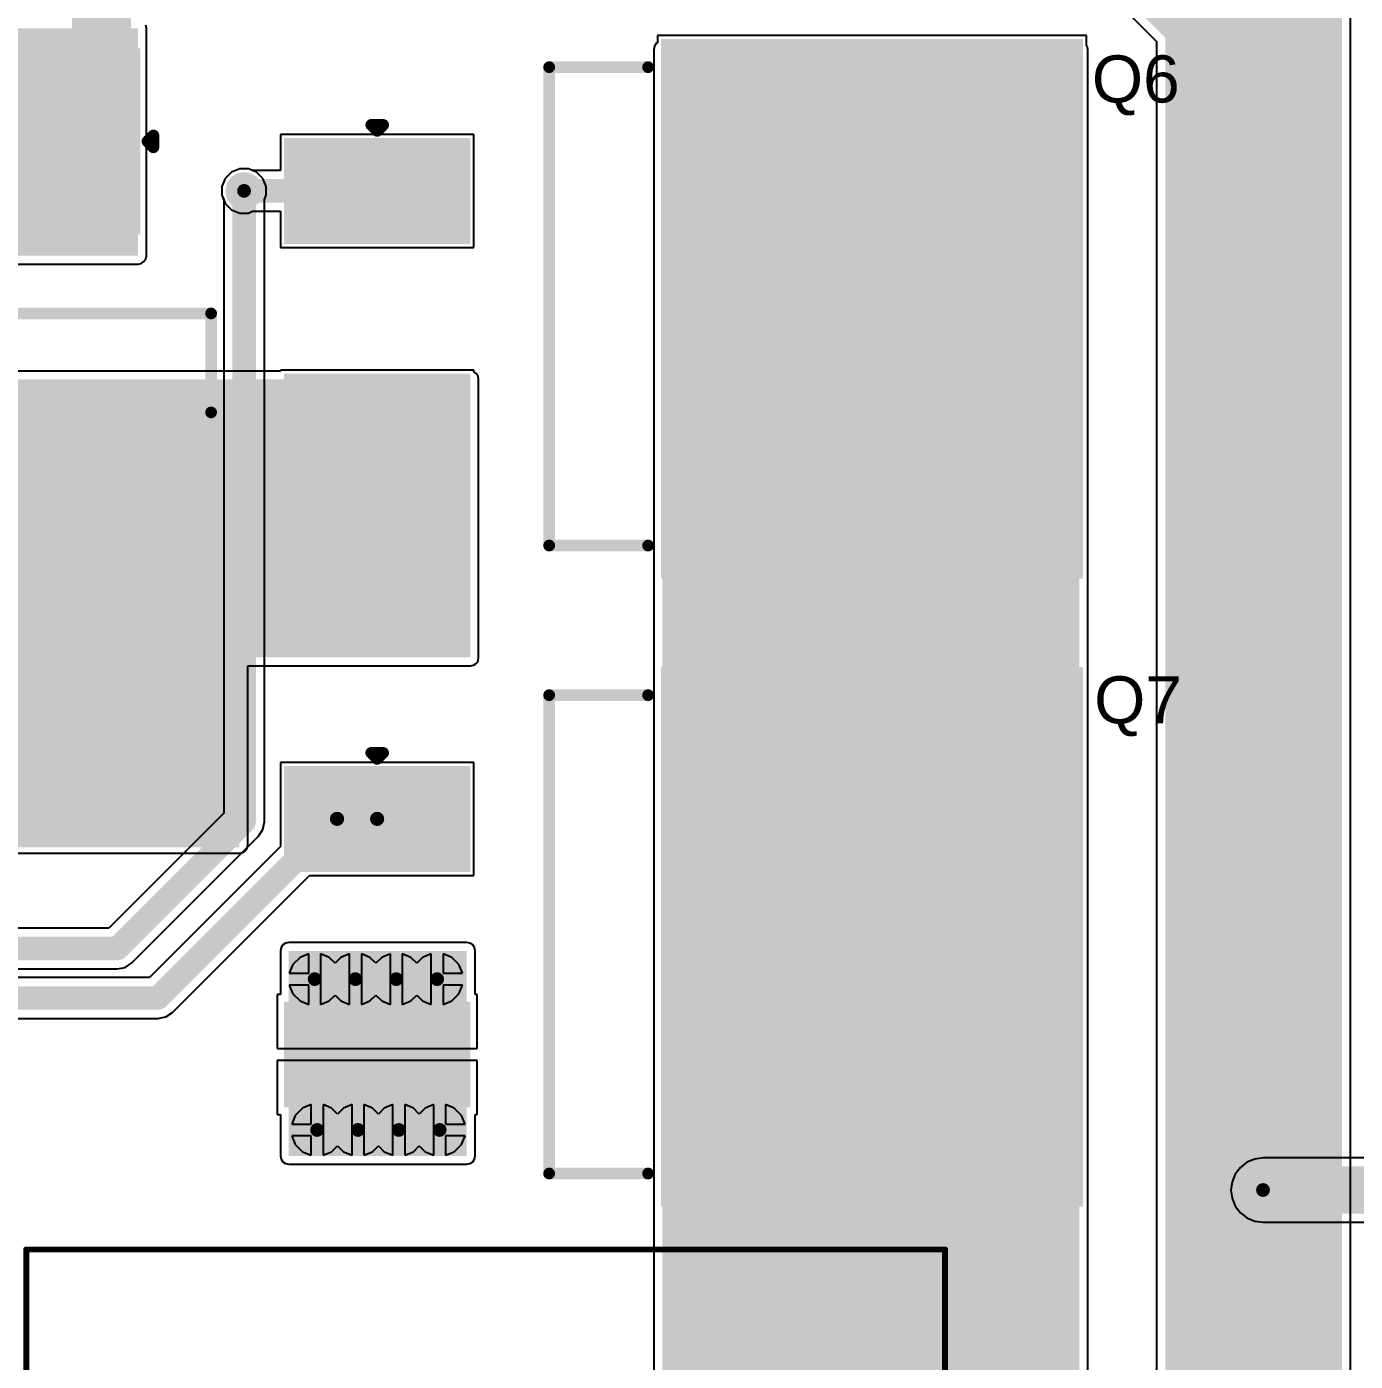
# Model space of a CAD drawing. Header units: millimetres. Extents: x -11 to 156, y -11 to 109.
# Drawn here: x 22.29 to 50.94, y 39.59 to 68.36 of the extents above; entities that cross this region are included whole.
import ezdxf

# ---------------------------------------------------------------- set-up
doc = ezdxf.new("R2010")
doc.units = ezdxf.units.MM
for name, color, linetype in [('BottomLayer', 5, 'Continuous'), ('BottomSolder', 6, 'Continuous'), ('TopLayer', 1, 'Continuous'), ('TopOverlay', 2, 'Continuous'), ('TopPaste', 8, 'Continuous'), ('TopSolder', 216, 'Continuous'), ('ViaHoleLayer', 16, 'Continuous')]:
    doc.layers.add(name, color=color, linetype=linetype)
doc.styles.add('Arial', font='', dxfattribs={"height": 0.2})
doc.styles.get('Arial').set_extended_font_data('Arial')

# ---------------------------------------------------------------- blocks, each defined once
blk = doc.blocks.new('STB55NF06T4_58')
at = {"layer": 'TopLayer'}
for points in [[(-5.715, 9.78), (5.715, 9.78), (5.715, 0.89), (-5.715, 0.89)], [(-3.58, -3.43), (-1.5, -3.43), (-1.5, -7.24), (-3.58, -7.24)], [(1.5, -3.43), (3.58, -3.43), (3.58, -7.24), (1.5, -7.24)]]:
    blk.add_hatch(color=1, dxfattribs=at).paths.add_polyline_path(points)
at = {"layer": 'TopPaste'}
for points in [[(-5.715, 9.78), (5.715, 9.78), (5.715, 0.89), (-5.715, 0.89)], [(-3.58, -3.43), (-1.5, -3.43), (-1.5, -7.24), (-3.58, -7.24)], [(1.5, -3.43), (3.58, -3.43), (3.58, -7.24), (1.5, -7.24)]]:
    blk.add_hatch(color=8, dxfattribs=at).paths.add_polyline_path(points)
at = {"layer": 'TopSolder'}
for points in [[(-5.817, 9.882), (5.817, 9.882), (5.817, 0.788), (-5.817, 0.788)], [(-3.682, -3.328), (-1.398, -3.328), (-1.398, -7.342), (-3.682, -7.342)], [(1.398, -3.328), (3.682, -3.328), (3.682, -7.342), (1.398, -7.342)]]:
    blk.add_hatch(color=216, dxfattribs=at).paths.add_polyline_path(points)
at = {"layer": 'TopOverlay', "const_width": 0.254}
for points in [[(-5.207, -1.626), (-5.207, 0.508)], [(5.105, -1.626), (5.105, 0.508)], [(5.105, -1.626), (-5.207, -1.626)], [(-3.835, -5.334), (-3.962, -5.207)], [(-3.962, -5.461), (-3.962, -5.207)], [(-3.962, -5.461), (-3.835, -5.334)]]:
    blk.add_lwpolyline(points, dxfattribs=at)
at = {"layer": 'TopOverlay', "const_width": 0.127}
for points in [[(-5.27, 0.508, 1), (-5.144, 0.508, 1)], [(5.042, 0.508, 1), (5.169, 0.508, 1)], [(-5.27, -1.626, 1), (-5.144, -1.626, 1)], [(-5.27, -1.626, 1), (-5.144, -1.626, 1)], [(5.042, -1.626, 1), (5.169, -1.626, 1)], [(5.042, -1.626, 1), (5.169, -1.626, 1)], [(-4.026, -5.207, 1), (-3.899, -5.207, 1)], [(-4.026, -5.207, 1), (-3.899, -5.207, 1)], [(-4.026, -5.461, 1), (-3.899, -5.461, 1)], [(-4.026, -5.461, 1), (-3.899, -5.461, 1)], [(-3.899, -5.334, 1), (-3.772, -5.334, 1)], [(-3.899, -5.334, 1), (-3.772, -5.334, 1)]]:
    blk.add_lwpolyline(points, format="xyb", close=True, dxfattribs=at)
blk = doc.blocks.new('D2P____59')
at = {"layer": 'TopLayer'}
for points in [[(-5.715, 9.78), (5.715, 9.78), (5.715, 0.89), (-5.715, 0.89)], [(-3.58, -3.43), (-1.5, -3.43), (-1.5, -7.24), (-3.58, -7.24)], [(1.5, -3.43), (3.58, -3.43), (3.58, -7.24), (1.5, -7.24)]]:
    blk.add_hatch(color=1, dxfattribs=at).paths.add_polyline_path(points)
at = {"layer": 'TopPaste'}
for points in [[(-5.715, 9.78), (5.715, 9.78), (5.715, 0.89), (-5.715, 0.89)], [(-3.58, -3.43), (-1.5, -3.43), (-1.5, -7.24), (-3.58, -7.24)], [(1.5, -3.43), (3.58, -3.43), (3.58, -7.24), (1.5, -7.24)]]:
    blk.add_hatch(color=8, dxfattribs=at).paths.add_polyline_path(points)
at = {"layer": 'TopSolder'}
for points in [[(-5.817, 9.882), (5.817, 9.882), (5.817, 0.788), (-5.817, 0.788)], [(-3.682, -3.328), (-1.398, -3.328), (-1.398, -7.342), (-3.682, -7.342)], [(1.398, -3.328), (3.682, -3.328), (3.682, -7.342), (1.398, -7.342)]]:
    blk.add_hatch(color=216, dxfattribs=at).paths.add_polyline_path(points)
at = {"layer": 'TopOverlay', "const_width": 0.254}
for points in [[(-5.207, -1.626), (-5.207, 0.508)], [(5.105, -1.626), (5.105, 0.508)], [(5.105, -1.626), (-5.207, -1.626)], [(-3.962, -5.461), (-3.962, -5.207)], [(-3.835, -5.334), (-3.962, -5.207)], [(-3.962, -5.461), (-3.835, -5.334)]]:
    blk.add_lwpolyline(points, dxfattribs=at)
at = {"layer": 'TopOverlay', "const_width": 0.127}
for points in [[(-5.27, 0.508, 1), (-5.144, 0.508, 1)], [(5.042, 0.508, 1), (5.169, 0.508, 1)], [(-5.27, -1.626, 1), (-5.144, -1.626, 1)], [(-5.27, -1.626, 1), (-5.144, -1.626, 1)], [(5.042, -1.626, 1), (5.169, -1.626, 1)], [(5.042, -1.626, 1), (5.169, -1.626, 1)], [(-4.026, -5.207, 1), (-3.899, -5.207, 1)], [(-4.026, -5.207, 1), (-3.899, -5.207, 1)], [(-4.026, -5.461, 1), (-3.899, -5.461, 1)], [(-4.026, -5.461, 1), (-3.899, -5.461, 1)], [(-3.899, -5.334, 1), (-3.772, -5.334, 1)], [(-3.899, -5.334, 1), (-3.772, -5.334, 1)]]:
    blk.add_lwpolyline(points, format="xyb", close=True, dxfattribs=at)
blk = doc.blocks.new('THC2818_4R7M_65')
at = {"layer": 'TopOverlay', "const_width": 0.127}
for points in [[(-8.116, 12.016), (-13.958, 12.016)], [(-13.958, -7.796), (-13.958, 12.016)], [(13.982, -7.796), (-13.958, -7.796)]]:
    blk.add_lwpolyline(points, dxfattribs=at)
at = {"layer": 'TopOverlay', "const_width": 0.0635}
for points in [[(-13.99, 12.016, 1), (-13.926, 12.016, 1)], [(-13.99, 12.016, 1), (-13.926, 12.016, 1)], [(-13.99, -7.796, 1), (-13.926, -7.796, 1)], [(-13.99, -7.796, 1), (-13.926, -7.796, 1)]]:
    blk.add_lwpolyline(points, format="xyb", close=True, dxfattribs=at)
blk = doc.blocks.new('VS_48CTQ060S_M3_91')
at = {"layer": 'TopLayer'}
for points in [[(-5.715, 9.78), (5.715, 9.78), (5.715, 0.89), (-5.715, 0.89)], [(-3.58, -3.43), (-1.5, -3.43), (-1.5, -7.24), (-3.58, -7.24)], [(1.5, -3.43), (3.58, -3.43), (3.58, -7.24), (1.5, -7.24)]]:
    blk.add_hatch(color=1, dxfattribs=at).paths.add_polyline_path(points)
at = {"layer": 'TopPaste'}
for points in [[(-5.715, 9.78), (5.715, 9.78), (5.715, 0.89), (-5.715, 0.89)], [(-3.58, -3.43), (-1.5, -3.43), (-1.5, -7.24), (-3.58, -7.24)], [(1.5, -3.43), (3.58, -3.43), (3.58, -7.24), (1.5, -7.24)]]:
    blk.add_hatch(color=8, dxfattribs=at).paths.add_polyline_path(points)
at = {"layer": 'TopSolder'}
for points in [[(-5.817, 9.882), (5.817, 9.882), (5.817, 0.788), (-5.817, 0.788)], [(-3.682, -3.328), (-1.398, -3.328), (-1.398, -7.342), (-3.682, -7.342)], [(1.398, -3.328), (3.682, -3.328), (3.682, -7.342), (1.398, -7.342)]]:
    blk.add_hatch(color=216, dxfattribs=at).paths.add_polyline_path(points)
at = {"layer": 'TopOverlay', "const_width": 0.254}
for points in [[(-5.207, 0.508), (-5.207, -1.626)], [(5.105, 0.508), (5.105, -1.626)], [(5.105, -1.626), (-5.207, -1.626)], [(-3.835, -5.334), (-3.962, -5.207)], [(-3.962, -5.207), (-3.962, -5.461)], [(-3.835, -5.334), (-3.962, -5.461)]]:
    blk.add_lwpolyline(points, dxfattribs=at)
at = {"layer": 'TopOverlay', "const_width": 0.127}
for points in [[(-5.27, 0.508, 1), (-5.144, 0.508, 1)], [(5.042, 0.508, 1), (5.169, 0.508, 1)], [(-5.27, -1.626, 1), (-5.144, -1.626, 1)], [(-5.27, -1.626, 1), (-5.144, -1.626, 1)], [(5.042, -1.626, 1), (5.169, -1.626, 1)], [(5.042, -1.626, 1), (5.169, -1.626, 1)], [(-4.026, -5.207, 1), (-3.899, -5.207, 1)], [(-4.026, -5.207, 1), (-3.899, -5.207, 1)], [(-4.026, -5.461, 1), (-3.899, -5.461, 1)], [(-4.026, -5.461, 1), (-3.899, -5.461, 1)], [(-3.899, -5.334, 1), (-3.772, -5.334, 1)], [(-3.899, -5.334, 1), (-3.772, -5.334, 1)]]:
    blk.add_lwpolyline(points, format="xyb", close=True, dxfattribs=at)

msp = doc.modelspace()

# ---------------------------------------------------------------- hatches: boundary and pattern name
at = {"layer": 'BottomLayer'}
h = msp.add_hatch(color=5, dxfattribs=at)
edge = h.paths.add_edge_path()
edge.add_arc((26.975, 64.821), 0.3, 0, 360)
h = msp.add_hatch(color=5, dxfattribs=at)
edge = h.paths.add_edge_path()
edge.add_arc((28.496, 47.828), 0.3, 0, 360)
h = msp.add_hatch(color=5, dxfattribs=at)
edge = h.paths.add_edge_path()
edge.add_arc((29.377, 47.828), 0.3, 0, 360)
h = msp.add_hatch(color=5, dxfattribs=at)
edge = h.paths.add_edge_path()
edge.add_arc((30.257, 47.828), 0.3, 0, 360)
h = msp.add_hatch(color=5, dxfattribs=at)
edge = h.paths.add_edge_path()
edge.add_arc((31.138, 47.828), 0.3, 0, 360)
h = msp.add_hatch(color=5, dxfattribs=at)
edge = h.paths.add_edge_path()
edge.add_arc((28.55, 44.577), 0.3, 0, 360)
h = msp.add_hatch(color=5, dxfattribs=at)
edge = h.paths.add_edge_path()
edge.add_arc((29.431, 44.577), 0.3, 0, 360)
h = msp.add_hatch(color=5, dxfattribs=at)
edge = h.paths.add_edge_path()
edge.add_arc((30.311, 44.577), 0.3, 0, 360)
h = msp.add_hatch(color=5, dxfattribs=at)
edge = h.paths.add_edge_path()
edge.add_arc((31.192, 44.577), 0.3, 0, 360)
h = msp.add_hatch(color=5, dxfattribs=at)
edge = h.paths.add_edge_path()
edge.add_arc((48.946, 43.282), 0.3, 0, 360)
at = {"layer": 'BottomSolder'}
h = msp.add_hatch(color=6, dxfattribs=at)
edge = h.paths.add_edge_path()
edge.add_arc((26.975, 64.821), 0.402, 0, 360)
h = msp.add_hatch(color=6, dxfattribs=at)
edge = h.paths.add_edge_path()
edge.add_arc((28.496, 47.828), 0.402, 0, 360)
h = msp.add_hatch(color=6, dxfattribs=at)
edge = h.paths.add_edge_path()
edge.add_arc((29.377, 47.828), 0.402, 0, 360)
h = msp.add_hatch(color=6, dxfattribs=at)
edge = h.paths.add_edge_path()
edge.add_arc((30.257, 47.828), 0.402, 0, 360)
h = msp.add_hatch(color=6, dxfattribs=at)
edge = h.paths.add_edge_path()
edge.add_arc((31.138, 47.828), 0.402, 0, 360)
h = msp.add_hatch(color=6, dxfattribs=at)
edge = h.paths.add_edge_path()
edge.add_arc((28.55, 44.577), 0.402, 0, 360)
h = msp.add_hatch(color=6, dxfattribs=at)
edge = h.paths.add_edge_path()
edge.add_arc((29.431, 44.577), 0.402, 0, 360)
h = msp.add_hatch(color=6, dxfattribs=at)
edge = h.paths.add_edge_path()
edge.add_arc((30.311, 44.577), 0.402, 0, 360)
h = msp.add_hatch(color=6, dxfattribs=at)
edge = h.paths.add_edge_path()
edge.add_arc((31.192, 44.577), 0.402, 0, 360)
h = msp.add_hatch(color=6, dxfattribs=at)
edge = h.paths.add_edge_path()
edge.add_arc((48.946, 43.282), 0.402, 0, 360)
at = {"layer": 'TopLayer'}
for points in [[(14.554, 63.424), (24.689, 63.424), (24.689, 68.326), (14.554, 68.326)], [(35.992, 32.385), (44.983, 32.385), (44.983, 67.869), (35.992, 67.869)], [(17.399, 54.762), (31.852, 54.762), (31.852, 60.757), (17.399, 60.757)], [(11.125, 50.724), (26.873, 50.724), (26.873, 55.143), (11.125, 55.143)], [(31.775, 44.018), (31.775, 48.438), (27.94, 48.438), (27.94, 44.018)]]:
    msp.add_hatch(color=1, dxfattribs=at).paths.add_polyline_path(points)
h = msp.add_hatch(color=1, dxfattribs=at)
edge = h.paths.add_edge_path()
edge.add_arc((26.975, 64.821), 0.3, 0, 360)
h = msp.add_hatch(color=1, dxfattribs=at)
edge = h.paths.add_edge_path()
edge.add_arc((28.496, 47.828), 0.3, 0, 360)
h = msp.add_hatch(color=1, dxfattribs=at)
edge = h.paths.add_edge_path()
edge.add_arc((29.377, 47.828), 0.3, 0, 360)
h = msp.add_hatch(color=1, dxfattribs=at)
edge = h.paths.add_edge_path()
edge.add_arc((30.257, 47.828), 0.3, 0, 360)
h = msp.add_hatch(color=1, dxfattribs=at)
edge = h.paths.add_edge_path()
edge.add_arc((31.138, 47.828), 0.3, 0, 360)
h = msp.add_hatch(color=1, dxfattribs=at)
edge = h.paths.add_edge_path()
edge.add_arc((28.55, 44.577), 0.3, 0, 360)
h = msp.add_hatch(color=1, dxfattribs=at)
edge = h.paths.add_edge_path()
edge.add_arc((29.431, 44.577), 0.3, 0, 360)
h = msp.add_hatch(color=1, dxfattribs=at)
edge = h.paths.add_edge_path()
edge.add_arc((30.311, 44.577), 0.3, 0, 360)
h = msp.add_hatch(color=1, dxfattribs=at)
edge = h.paths.add_edge_path()
edge.add_arc((31.192, 44.577), 0.3, 0, 360)
h = msp.add_hatch(color=1, dxfattribs=at)
edge = h.paths.add_edge_path()
edge.add_arc((48.946, 43.282), 0.3, 0, 360)
at = {"layer": 'TopSolder'}
h = msp.add_hatch(color=216, dxfattribs=at)
edge = h.paths.add_edge_path()
edge.add_arc((26.975, 64.821), 0.402, 0, 360)
h = msp.add_hatch(color=216, dxfattribs=at)
edge = h.paths.add_edge_path()
edge.add_arc((28.496, 47.828), 0.402, 0, 360)
h = msp.add_hatch(color=216, dxfattribs=at)
edge = h.paths.add_edge_path()
edge.add_arc((29.377, 47.828), 0.402, 0, 360)
h = msp.add_hatch(color=216, dxfattribs=at)
edge = h.paths.add_edge_path()
edge.add_arc((30.257, 47.828), 0.402, 0, 360)
h = msp.add_hatch(color=216, dxfattribs=at)
edge = h.paths.add_edge_path()
edge.add_arc((31.138, 47.828), 0.402, 0, 360)
h = msp.add_hatch(color=216, dxfattribs=at)
edge = h.paths.add_edge_path()
edge.add_arc((28.55, 44.577), 0.402, 0, 360)
h = msp.add_hatch(color=216, dxfattribs=at)
edge = h.paths.add_edge_path()
edge.add_arc((29.431, 44.577), 0.402, 0, 360)
h = msp.add_hatch(color=216, dxfattribs=at)
edge = h.paths.add_edge_path()
edge.add_arc((30.311, 44.577), 0.402, 0, 360)
h = msp.add_hatch(color=216, dxfattribs=at)
edge = h.paths.add_edge_path()
edge.add_arc((31.192, 44.577), 0.402, 0, 360)
h = msp.add_hatch(color=216, dxfattribs=at)
edge = h.paths.add_edge_path()
edge.add_arc((48.946, 43.282), 0.402, 0, 360)
at = {"layer": 'ViaHoleLayer'}
h = msp.add_hatch(color=16, dxfattribs=at)
edge = h.paths.add_edge_path()
edge.add_arc((26.975, 64.821), 0.15, 0, 360)
h = msp.add_hatch(color=16, dxfattribs=at)
edge = h.paths.add_edge_path()
edge.add_arc((28.496, 47.828), 0.15, 0, 360)
h = msp.add_hatch(color=16, dxfattribs=at)
edge = h.paths.add_edge_path()
edge.add_arc((29.377, 47.828), 0.15, 0, 360)
h = msp.add_hatch(color=16, dxfattribs=at)
edge = h.paths.add_edge_path()
edge.add_arc((30.257, 47.828), 0.15, 0, 360)
h = msp.add_hatch(color=16, dxfattribs=at)
edge = h.paths.add_edge_path()
edge.add_arc((31.138, 47.828), 0.15, 0, 360)
h = msp.add_hatch(color=16, dxfattribs=at)
edge = h.paths.add_edge_path()
edge.add_arc((28.55, 44.577), 0.15, 0, 360)
h = msp.add_hatch(color=16, dxfattribs=at)
edge = h.paths.add_edge_path()
edge.add_arc((29.431, 44.577), 0.15, 0, 360)
h = msp.add_hatch(color=16, dxfattribs=at)
edge = h.paths.add_edge_path()
edge.add_arc((30.311, 44.577), 0.15, 0, 360)
h = msp.add_hatch(color=16, dxfattribs=at)
edge = h.paths.add_edge_path()
edge.add_arc((31.192, 44.577), 0.15, 0, 360)
h = msp.add_hatch(color=16, dxfattribs=at)
edge = h.paths.add_edge_path()
edge.add_arc((48.946, 43.282), 0.15, 0, 360)

# ---------------------------------------------------------------- linework, layer by layer
at = {"layer": 'BottomLayer'}
for p, q in [((26.57, 65.091), (26.497, 64.916)), ((26.704, 65.226), (26.57, 65.091)), ((26.88, 65.299), (26.704, 65.226)), ((27.07, 65.299), (26.88, 65.299)), ((27.245, 65.226), (27.07, 65.299)), ((27.38, 65.091), (27.245, 65.226)), ((27.453, 64.916), (27.38, 65.091)), ((26.497, 64.916), (26.497, 64.726)), ((27.453, 64.726), (27.453, 64.916)), ((26.497, 64.726), (26.535, 64.635)), ((26.535, 64.635), (26.535, 51.404)), ((27.415, 64.635), (27.453, 64.726)), ((27.415, 51.222), (27.415, 64.635)), ((26.535, 51.404), (24.059, 48.929)), ((27.382, 51.053), (27.415, 51.222)), ((27.286, 50.91), (27.382, 51.053)), ((24.553, 48.177), (27.286, 50.91)), ((24.059, 48.929), (14.537, 48.929)), ((28.369, 48.375), (28.182, 48.298)), ((28.369, 47.955), (28.369, 48.375)), ((28.81, 48.298), (28.623, 48.375)), ((28.623, 48.375), (28.623, 47.828)), ((29.25, 48.375), (29.063, 48.298)), ((29.25, 47.828), (29.25, 48.375)), ((29.69, 48.298), (29.504, 48.375)), ((29.504, 48.375), (29.504, 47.828)), ((30.13, 48.375), (29.944, 48.298)), ((30.13, 47.828), (30.13, 48.375)), ((30.571, 48.298), (30.384, 48.375)), ((30.384, 48.375), (30.384, 47.828)), ((31.011, 48.375), (30.825, 48.298)), ((31.011, 47.828), (31.011, 48.375)), ((31.452, 48.298), (31.265, 48.375)), ((31.265, 48.375), (31.265, 47.955)), ((14.537, 48.048), (24.242, 48.048)), ((24.242, 48.048), (24.41, 48.082)), ((24.41, 48.082), (24.553, 48.177)), ((28.026, 48.142), (27.949, 47.955)), ((28.182, 48.298), (28.026, 48.142)), ((28.936, 48.171), (28.81, 48.298)), ((29.063, 48.298), (28.936, 48.171)), ((29.817, 48.171), (29.69, 48.298)), ((29.944, 48.298), (29.817, 48.171)), ((30.698, 48.171), (30.571, 48.298)), ((30.825, 48.298), (30.698, 48.171)), ((31.608, 48.142), (31.452, 48.298)), ((31.685, 47.955), (31.608, 48.142)), ((27.949, 47.955), (28.369, 47.955)), ((28.623, 47.828), (28.623, 47.281)), ((29.25, 47.281), (29.25, 47.828)), ((29.504, 47.828), (29.504, 47.281)), ((30.13, 47.281), (30.13, 47.828)), ((30.384, 47.828), (30.384, 47.281)), ((31.011, 47.281), (31.011, 47.828)), ((31.265, 47.955), (31.685, 47.955)), ((28.369, 47.701), (27.949, 47.701)), ((27.949, 47.701), (28.026, 47.514)), ((28.026, 47.514), (28.182, 47.359)), ((28.369, 47.281), (28.369, 47.701)), ((28.81, 47.359), (28.936, 47.485)), ((28.936, 47.485), (29.063, 47.359)), ((29.69, 47.359), (29.817, 47.485)), ((29.817, 47.485), (29.944, 47.359)), ((30.571, 47.359), (30.698, 47.485)), ((30.698, 47.485), (30.825, 47.359)), ((31.685, 47.701), (31.265, 47.701)), ((31.265, 47.701), (31.265, 47.281)), ((31.452, 47.359), (31.608, 47.514)), ((31.608, 47.514), (31.685, 47.701)), ((28.182, 47.359), (28.369, 47.281)), ((28.623, 47.281), (28.81, 47.359)), ((29.063, 47.359), (29.25, 47.281)), ((29.504, 47.281), (29.69, 47.359)), ((29.944, 47.359), (30.13, 47.281)), ((30.384, 47.281), (30.571, 47.359)), ((30.825, 47.359), (31.011, 47.281)), ((31.265, 47.281), (31.452, 47.359)), ((28.08, 44.891), (28.003, 44.704)), ((28.236, 45.047), (28.08, 44.891)), ((28.423, 45.124), (28.236, 45.047)), ((28.423, 44.704), (28.423, 45.124)), ((28.863, 45.047), (28.677, 45.124)), ((28.677, 45.124), (28.677, 44.577)), ((28.99, 44.92), (28.863, 45.047)), ((29.117, 45.047), (28.99, 44.92)), ((29.304, 45.124), (29.117, 45.047)), ((29.304, 44.577), (29.304, 45.124)), ((29.744, 45.047), (29.558, 45.124)), ((29.558, 45.124), (29.558, 44.577)), ((29.871, 44.92), (29.744, 45.047)), ((29.998, 45.047), (29.871, 44.92)), ((30.184, 45.124), (29.998, 45.047)), ((30.184, 44.577), (30.184, 45.124)), ((30.625, 45.047), (30.438, 45.124)), ((30.438, 45.124), (30.438, 44.577)), ((30.752, 44.92), (30.625, 45.047)), ((30.878, 45.047), (30.752, 44.92)), ((31.065, 45.124), (30.878, 45.047)), ((31.065, 44.577), (31.065, 45.124)), ((31.506, 45.047), (31.319, 45.124)), ((31.319, 45.124), (31.319, 44.704)), ((31.662, 44.891), (31.506, 45.047)), ((31.739, 44.704), (31.662, 44.891)), ((28.003, 44.704), (28.423, 44.704)), ((31.319, 44.704), (31.739, 44.704)), ((28.423, 44.45), (28.003, 44.45)), ((28.003, 44.45), (28.08, 44.263)), ((28.423, 44.03), (28.423, 44.45)), ((28.677, 44.577), (28.677, 44.03)), ((29.304, 44.03), (29.304, 44.577)), ((29.558, 44.577), (29.558, 44.03)), ((30.184, 44.03), (30.184, 44.577)), ((30.438, 44.577), (30.438, 44.03)), ((31.065, 44.03), (31.065, 44.577)), ((31.739, 44.45), (31.319, 44.45)), ((31.319, 44.45), (31.319, 44.03)), ((31.662, 44.263), (31.739, 44.45)), ((28.08, 44.263), (28.236, 44.107)), ((28.236, 44.107), (28.423, 44.03)), ((28.677, 44.03), (28.863, 44.107)), ((28.863, 44.107), (28.99, 44.234)), ((28.99, 44.234), (29.117, 44.107)), ((29.117, 44.107), (29.304, 44.03)), ((29.558, 44.03), (29.744, 44.107)), ((29.744, 44.107), (29.871, 44.234)), ((29.871, 44.234), (29.998, 44.107)), ((29.998, 44.107), (30.184, 44.03)), ((30.438, 44.03), (30.625, 44.107)), ((30.625, 44.107), (30.752, 44.234)), ((30.752, 44.234), (30.878, 44.107)), ((30.878, 44.107), (31.065, 44.03)), ((31.319, 44.03), (31.506, 44.107)), ((31.506, 44.107), (31.662, 44.263)), ((48.457, 43.771), (48.347, 43.627)), ((48.6, 43.881), (48.457, 43.771)), ((48.767, 43.95), (48.6, 43.881)), ((48.946, 43.973), (48.767, 43.95)), ((89.179, 43.973), (48.946, 43.973)), ((48.278, 43.461), (48.254, 43.282)), ((48.347, 43.627), (48.278, 43.461)), ((48.254, 43.282), (48.278, 43.103)), ((48.278, 43.103), (48.347, 42.936)), ((48.347, 42.936), (48.457, 42.792)), ((48.457, 42.792), (48.6, 42.683)), ((48.6, 42.683), (48.767, 42.613)), ((48.767, 42.613), (48.946, 42.59)), ((48.946, 42.59), (89.179, 42.59))]:
    msp.add_line(p, q, dxfattribs=at)
for points, const_width in [([(26.975, 51.222), (26.975, 64.821)], 0.508), ([(24.242, 48.489), (26.975, 51.222)], 0.508), ([(14.351, 48.489), (24.242, 48.489)], 0.508), ([(48.946, 43.282), (89.179, 43.282)], 1.016)]:
    msp.add_lwpolyline(points, dxfattribs=dict(at, const_width=const_width))
for points, const_width in [([(26.848, 64.821, 1), (27.102, 64.821, 1)], 0.254), ([(26.848, 51.222, 1), (27.102, 51.222, 1)], 0.254), ([(26.848, 51.222, 1), (27.102, 51.222, 1)], 0.254), ([(24.115, 48.489, 1), (24.369, 48.489, 1)], 0.254), ([(24.115, 48.489, 1), (24.369, 48.489, 1)], 0.254), ([(48.692, 43.282, 1), (49.2, 43.282, 1)], 0.508)]:
    msp.add_lwpolyline(points, format="xyb", close=True, dxfattribs=dict(at, const_width=const_width))
at = {"layer": 'TopLayer'}
for p, q in [((39.744, 74.949), (46.65, 68.043)), ((50.835, 21.069), (50.835, 68.91)), ((24.87, 68.326), (24.856, 68.395)), ((24.87, 63.424), (24.87, 68.326)), ((35.824, 67.938), (35.811, 67.869)), ((35.864, 67.997), (35.824, 67.938)), ((35.892, 68.016), (35.864, 67.997)), ((45.138, 68.174), (35.892, 68.174)), ((35.892, 68.174), (35.892, 68.016)), ((45.138, 67.958), (45.138, 68.174)), ((45.151, 67.938), (45.138, 67.958)), ((45.165, 67.869), (45.151, 67.938)), ((46.65, 68.043), (46.65, 21.935)), ((35.811, 67.869), (35.811, 38.535)), ((45.165, 38.441), (45.165, 67.869)), ((31.928, 66.039), (27.762, 66.039)), ((27.762, 66.039), (27.762, 65.261)), ((31.928, 63.603), (31.928, 66.039)), ((26.57, 65.091), (26.497, 64.916)), ((26.704, 65.226), (26.57, 65.091)), ((26.88, 65.299), (26.704, 65.226)), ((27.07, 65.299), (26.88, 65.299)), ((27.16, 65.261), (27.07, 65.299)), ((27.762, 65.261), (27.16, 65.261)), ((26.497, 64.916), (26.497, 64.726)), ((26.497, 64.726), (26.57, 64.55)), ((26.57, 64.55), (26.704, 64.416)), ((26.704, 64.416), (26.88, 64.343)), ((26.88, 64.343), (27.07, 64.343)), ((27.07, 64.343), (27.16, 64.381)), ((27.16, 64.381), (27.762, 64.381)), ((27.762, 64.381), (27.762, 63.603)), ((27.762, 63.603), (31.928, 63.603)), ((24.817, 63.296), (24.856, 63.354)), ((24.856, 63.354), (24.87, 63.424)), ((15.574, 63.243), (24.689, 63.243)), ((24.689, 63.243), (24.758, 63.256)), ((24.758, 63.256), (24.817, 63.296)), ((27.762, 60.938), (16.459, 60.938)), ((31.928, 60.959), (27.762, 60.959)), ((27.762, 60.959), (27.762, 60.938)), ((31.928, 60.92), (31.928, 60.959)), ((31.98, 60.885), (31.928, 60.92)), ((32.019, 60.826), (31.98, 60.885)), ((32.033, 60.757), (32.019, 60.826)), ((32.033, 54.762), (32.033, 60.757)), ((31.98, 54.634), (32.019, 54.693)), ((32.019, 54.693), (32.033, 54.762)), ((27.054, 50.724), (27.054, 54.581)), ((27.054, 54.581), (31.852, 54.581)), ((31.852, 54.581), (31.921, 54.595)), ((31.921, 54.595), (31.98, 54.634)), ((31.927, 52.5), (27.761, 52.5)), ((27.761, 52.5), (27.761, 50.687)), ((31.927, 50.065), (31.927, 52.5)), ((27.761, 50.687), (24.936, 47.862)), ((27.001, 50.596), (27.041, 50.654)), ((27.041, 50.654), (27.054, 50.724)), ((16.095, 50.543), (26.873, 50.543)), ((26.873, 50.543), (26.943, 50.556)), ((26.943, 50.556), (27.001, 50.596)), ((25.43, 47.11), (28.384, 50.065)), ((28.384, 50.065), (31.927, 50.065)), ((27.773, 48.507), (27.759, 48.438)), ((27.759, 48.438), (27.759, 47.497)), ((27.812, 48.566), (27.773, 48.507)), ((27.871, 48.605), (27.812, 48.566)), ((27.94, 48.619), (27.871, 48.605)), ((31.775, 48.619), (27.94, 48.619)), ((31.845, 48.605), (31.775, 48.619)), ((31.904, 48.566), (31.845, 48.605)), ((31.943, 48.507), (31.904, 48.566)), ((31.957, 48.438), (31.943, 48.507)), ((31.957, 47.497), (31.957, 48.438)), ((24.936, 47.862), (14.986, 47.862)), ((27.759, 47.497), (27.685, 47.497)), ((27.685, 47.497), (27.685, 46.33)), ((32.003, 47.497), (31.957, 47.497)), ((32.003, 46.33), (32.003, 47.497)), ((14.986, 46.982), (25.118, 46.982)), ((25.118, 46.982), (25.287, 47.015)), ((25.287, 47.015), (25.43, 47.11)), ((27.685, 46.33), (29.844, 46.33)), ((29.844, 46.33), (32.003, 46.33)), ((29.844, 46.076), (27.685, 46.076)), ((27.685, 46.076), (27.685, 44.909)), ((32.003, 46.076), (29.844, 46.076)), ((32.003, 44.909), (32.003, 46.076)), ((27.685, 44.909), (27.759, 44.909)), ((27.759, 44.909), (27.759, 44.018)), ((31.957, 44.018), (31.957, 44.909)), ((31.957, 44.909), (32.003, 44.909)), ((27.759, 44.018), (27.773, 43.949)), ((27.773, 43.949), (27.812, 43.89)), ((27.812, 43.89), (27.871, 43.851)), ((27.871, 43.851), (27.94, 43.837)), ((27.94, 43.837), (31.775, 43.837)), ((31.775, 43.837), (31.845, 43.851)), ((31.845, 43.851), (31.904, 43.89)), ((31.904, 43.89), (31.943, 43.949)), ((31.943, 43.949), (31.957, 44.018))]:
    msp.add_line(p, q, dxfattribs=at)
for points, const_width in [([(40.78, 76.872), (48.743, 68.91)], 3.81), ([(48.743, 21.069), (48.743, 68.91)], 3.81), ([(23.901, 66.193), (23.901, 70.002)], 1.27), ([(23.597, 65.889), (23.901, 66.193)], 1.27), ([(26.975, 64.821), (29.845, 64.821)], 0.508), ([(25.118, 47.422), (28.979, 51.283)], 0.508), ([(28.979, 51.283), (29.844, 51.283)], 0.305), ([(14.986, 47.422), (25.118, 47.422)], 0.508)]:
    msp.add_lwpolyline(points, dxfattribs=dict(at, const_width=const_width))
for points, const_width in [([(47.79, 68.91, 1), (49.695, 68.91, 1)], 1.905), ([(47.79, 68.91, 1), (49.695, 68.91, 1)], 1.905), ([(23.584, 66.193, 1), (24.219, 66.193, 1)], 0.635), ([(23.584, 66.193, 1), (24.219, 66.193, 1)], 0.635), ([(23.279, 65.889, 1), (23.914, 65.889, 1)], 0.635), ([(26.848, 64.821, 1), (27.102, 64.821, 1)], 0.254), ([(29.718, 64.821, 1), (29.972, 64.821, 1)], 0.254), ([(28.852, 51.283, 1), (29.106, 51.283, 1)], 0.254), ([(28.903, 51.283, 1), (29.055, 51.283, 1)], 0.152), ([(29.768, 51.283, 1), (29.92, 51.283, 1)], 0.152), ([(24.991, 47.422, 1), (25.245, 47.422, 1)], 0.254), ([(24.991, 47.422, 1), (25.245, 47.422, 1)], 0.254)]:
    msp.add_lwpolyline(points, format="xyb", close=True, dxfattribs=dict(at, const_width=const_width))

# ---------------------------------------------------------------- block references
for name, p, rotation in [('D2P____59', (35.18, 62.281), 270), ('VS_48CTQ060S_M3_91', (21.057, 60.554), 180), ('STB55NF06T4_58', (35.179, 48.743), 270), ('THC2818_4R7M_65', (30.074, 28.042), 270)]:
    msp.add_blockref(name, p, dxfattribs=dict(rotation=rotation))

# ---------------------------------------------------------------- texts
at = {"layer": 'TopOverlay', "style": 'Arial'}
for s, p in [('Q6', (45.256, 66.726)), ('Q7', (45.305, 53.34))]:
    msp.add_text(s, height=1.016, dxfattribs=at).set_placement(p)

doc.saveas('drawing.dxf')
